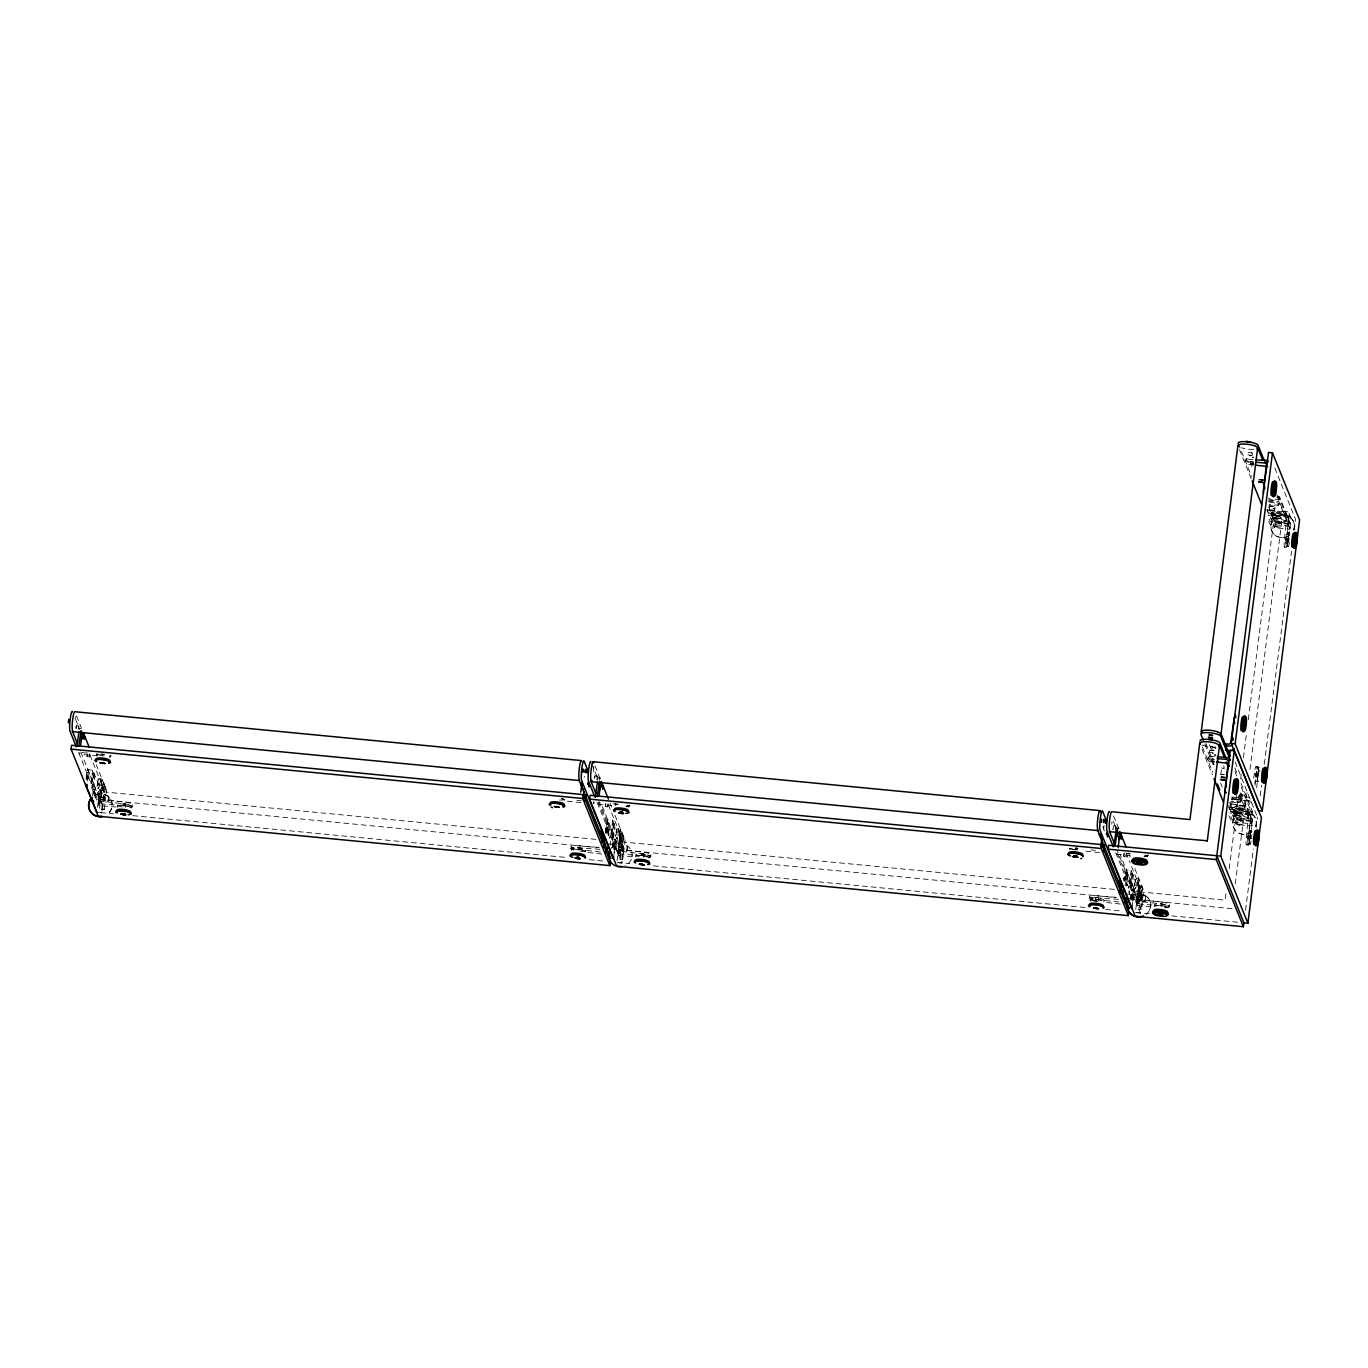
<?xml version="1.0" encoding="UTF-8"?>
<svg xmlns="http://www.w3.org/2000/svg" width="1368" height="1368" viewBox="0 0 1368 1368"><rect width="100%" height="100%" fill="white"/><g stroke="black" fill="none" stroke-linecap="round" stroke-linejoin="round"><path stroke-width="0.75" stroke-dasharray="5 3.75" d="M1241.46 796.193L1241.58 794.842A6.96 1.642 7.3 0 0 1240.246 793.885M1279.525 499.44L1279.644 498.089A6.96 1.642 7.3 0 0 1277.028 496.669M89.895 753.922C90.921 759.001 84.491 756.692 87.176 752.759M605.887 803.7C603.596 808.095 609.803 807.889 608.384 803.512M1258.56 774.955C1255.243 779.281 1252.849 769.996 1258.834 773.553M1129.438 894.073L1129.284 890.825L1128.651 892.535M1247.377 818.491L1247.411 818.081A6.96 1.642 7.3 0 0 1239.75 815.704A6.96 1.642 7.3 0 0 1233.697 816.799L1234.141 817.277A6.96 1.642 7.3 0 0 1241.357 819.193A6.96 1.642 7.3 0 0 1247.377 818.509L1247.496 817.602A6.96 1.642 7.3 0 0 1238.108 814.678A6.96 1.642 7.3 0 0 1236.398 817.312A6.96 1.642 7.3 0 0 1247.496 817.602M1285.441 521.738L1285.475 521.328A6.96 1.642 7.3 0 0 1277.797 518.951A6.96 1.642 7.3 0 0 1271.761 520.045L1272.206 520.524A6.96 1.642 7.3 0 0 1279.422 522.439A6.96 1.642 7.3 0 0 1285.441 521.755L1285.561 520.832A6.96 1.642 7.3 0 0 1276.173 517.925C1273.882 516.505 1270.291 518.164 1274.788 518.455C1280.824 517.651 1271.146 511.136 1272.274 517.668M78.677 752.639L101.66 809.428L104.105 790.106L89.843 754.811M1104.318 831.06L1102.984 826.46L1104.797 826.597M75.838 728.238C74.693 724.561 80.626 725.006 78.848 728.443M87.364 754.178L86.868 756.76M594.345 778.255C593.661 773.604 599.714 776.101 597.115 779.709M593.986 803.58L594.037 802.127M1123.504 880.599C1122.341 874.836 1128.07 879.624 1126.907 882.976A181.79 23.256 -84.5 0 1 1126.531 886.276M610.846 845.116L610.487 841.183M605.699 832.616L607.563 819.825L612.659 820.287L623.791 847.852L621.841 863.071L616.848 862.592L618.798 847.373L601.492 804.162M101.745 784.103L100.377 779.093L100.12 780.085A181.79 23.256 -84.5 0 0 98.154 794.244L97.692 797.681A3.317 3.198 -21.8 0 0 100.565 801.203L125.206 803.974A7.9 1.864 7.3 0 1 131.824 806.026A7.9 1.864 7.3 0 1 129.806 807.77M103.626 784.291L103.66 782.616M606.52 832.787L605.22 827.811L607.101 827.999L608.401 832.975A181.79 23.256 -84.5 0 1 607.837 837.917M622.132 834.292L622.149 832.633M594.858 778.221L594.909 775.724M593.438 803.614L593.746 801.836M1232.089 908.677L1140.348 899.939L1141.1 890.123L1129.216 860.694M1255.02 785.471L1256.269 774.716A7.9 1.009 -84.5 0 0 1256.269 766.713A7.9 1.009 -84.5 0 0 1254.712 770.851L1253.55 779.076M1256.628 787.797L1258.132 774.904A7.9 1.009 -84.5 0 0 1258.132 766.884A7.9 1.009 -84.5 0 0 1256.576 771.039L1254.849 783.385M102.805 754.11L104.242 754.743L102.395 754.127M100.018 798.878L99.813 804.008A3.317 3.198 -22.5 0 0 102.446 805.872L116.092 807.017M123.633 803.683C128.678 803.238 119.307 805.495 124.898 807.154M580.015 847.835L579.775 849.733L578.51 849.802L577.843 847.561L580.015 847.835L577.843 847.561M579.793 849.665L577.364 849.374L578.596 849.87M642.054 853.82C647.269 854.162 639.01 853.051 641.626 857.172M1075.556 849.853L1075.351 848.04M1075.162 849.562L1077.334 849.836L1077.334 848.16M1096.11 901.136C1093.032 895.117 1101.565 898.896 1096.349 897.562M1162.732 904.043C1159.277 907.942 1162.492 904.265 1161.432 906.095C1157.054 903.65 1165.878 903.957 1160.56 903.769M1162.492 905.941L1160.32 905.599M1209.722 752.639C1212.133 751.152 1215.81 754.264 1210.919 753.169C1205.618 750.143 1216.802 747.595 1213.758 753.152M1210.047 750.074L1214.083 750.587M1252.267 452.911C1253.43 459.665 1243.375 452.791 1250.027 452.209C1254.764 452.671 1249.548 454.244 1248.232 452.398M1251.942 455.476L1247.907 454.826M1268.803 510.161L1272.052 509.802L1276.258 511.393L1268.974 510.349L1269.504 506.177L1274.89 507.032L1269.282 506.331M618.114 852.127L618.524 848.878A181.79 23.256 -84.5 0 0 620.251 834.121L618.952 829.145M1136.62 902.145L1137.013 898.896A181.79 23.256 -84.5 0 0 1138.757 884.121L1137.15 879.915M86.099 779.281L87.586 769.671L92.682 770.133L103.831 797.698L101.865 812.917L96.871 812.438L98.838 797.219L87.689 769.654M96.564 755.033L96.752 753.511M102.566 754.213L102.361 755.803L104.156 755.786M101.489 802.298L102.685 804.042L127.002 805.991A7.9 1.864 7.3 0 0 132.44 804.675A7.9 1.864 7.3 0 0 125.428 802.144L100.787 799.374L99.59 797.63A181.79 23.256 -84.5 0 1 102.001 780.256L102.258 779.264M110.363 756.778L110.552 755.256M117.306 806.402L117.511 804.863M125.292 807.445L125.736 804.025M131.106 808.146L131.311 806.624M132.251 806.71L132.491 804.897M570.849 848.587L571.089 846.758M571.602 850.212L571.79 848.69M585.401 851.956L585.589 850.434M615.07 805.034L615.258 803.512A6.96 1.642 7.3 0 0 617.156 804.931M612.436 847.459L613.24 839.217L598.209 801.956M613.736 857.12L615.737 839.456M619.995 852.315L621.192 854.059L645.491 856.009A7.9 1.864 7.3 0 0 650.946 854.675A7.9 1.864 7.3 0 0 643.935 852.144L619.294 849.391L618.097 847.63A181.79 23.256 -84.5 0 1 620.491 830.273C617.84 823.057 611.787 839.251 620.285 834.292C625.963 833.779 620.491 842.534 622.85 834.531M628.87 806.795L629.058 805.273A6.96 1.642 7.3 0 1 625.467 806.248M635.812 856.402L636.017 854.88M643.798 857.445L644.242 854.025M649.612 858.146L649.817 856.625M650.758 856.727L650.98 854.897M1095.511 901.204A7.9 1.864 7.3 0 1 1089.355 898.708L1089.595 896.775M1090.108 900.212L1090.296 898.69M1098.521 897.853L1098.076 901.273L1095.99 900.862M1103.89 901.974L1104.096 900.452M1124.342 881.351L1126.069 869.843L1131.165 870.304L1142.297 897.853L1140.348 913.089L1135.355 912.61L1137.304 897.374L1126.172 869.809M1130.703 899.357L1131.746 889.217L1117.502 853.923M1132.225 907.138L1134.243 889.456L1119.999 854.162M1136.603 897.647L1137.8 899.392L1162.441 902.162A7.9 1.864 7.3 0 1 1169.452 904.693A7.9 1.864 7.3 0 1 1163.997 906.026L1139.681 904.06L1138.484 902.316A181.79 23.256 -84.5 0 0 1140.621 884.309L1140.655 882.634M1147.564 855.291L1147.359 856.813A6.96 1.642 7.3 0 0 1144.127 854.966M1154.524 904.881L1154.318 906.403A6.96 1.642 7.3 0 1 1161.398 905.65A6.96 1.642 7.3 0 1 1168.05 908.181L1168.306 906.659M1169.247 906.745L1169.486 904.915M1210.577 762.027C1207.841 762.335 1206.097 755.82 1209.192 756.179A181.79 43.006 7.3 0 1 1215.69 756.641M1253.738 464.966A181.79 43.006 7.3 0 1 1248.762 464.351C1246.009 464.658 1244.264 458.143 1247.36 458.502M1214.288 762.198C1210.526 762.455 1212.732 756.76 1215.759 759.001M1253.55 464.59C1249.634 465.958 1249.617 459.46 1253.413 461.204M1214.271 764.507L1213.348 763.96L1213.98 761.326M1251.771 466.574L1251.84 463.855L1253.379 463.581M1220.803 774.75L1221.675 767.893L1224.565 767.739M1230.601 807.77C1228.532 798.433 1242.931 807.103 1234.192 808.847C1227.455 808.471 1233.457 805.889 1236.245 808.437M1241.118 783.505L1252.643 812.011L1252.336 814.507L1234.911 813.293C1230.807 813.327 1234.381 807.821 1237.236 810.643C1238.023 819.312 1226.275 808.18 1229.353 804.709M1271.265 515.155C1269.949 508.776 1279.986 514.898 1273.796 515.941C1268.957 515.65 1273.403 513.821 1275.335 515.65M1233.731 816.371L1233.833 815.465M1237.476 810.916L1234.346 810.933L1234.534 810.061M1271.778 519.618L1271.898 518.711M1272.479 514.214L1271.641 512.846M1234.09 815.328C1232.859 808.898 1242.862 815.208 1236.569 816.132C1231.747 815.79 1236.381 814.011 1238.177 815.858M1239.818 795.218C1244.521 798.895 1233.628 800.16 1236.672 795.218M1274.395 510.863L1274.89 507.032M1225.967 893.749L1225.147 900.178L1141.083 891.953L1139.099 907.805C1137.407 910.216 1142.195 910.678 1141.596 908.044L1143.597 890.363L1134.089 866.799M1229.199 868.663L1235.697 817.979M1237.134 806.487L1238.502 795.902M1240.673 778.939L1241.221 774.698M1243.392 757.752L1246.385 734.445M1248.283 719.602L1273.83 520.387M1240.041 792.91L1241.477 793.56L1252.609 821.125L1251.994 825.998L1236.381 824.494L1237.014 819.62L1229.883 801.973M1277.336 495.986L1279.542 496.789L1290.674 524.354L1290.041 529.228L1274.446 527.723L1275.079 522.85L1268.735 507.169M1237.288 824.306C1250.831 823.365 1233.885 829.624 1237.749 820.646C1244.076 818.765 1243.939 823.946 1237.749 820.646M1246.983 792.756L1244.812 809.856L1239.237 809.069L1240.024 805.119L1245.222 805.855L1239.699 805.41M1275.472 526.646L1281.098 527.227L1275.609 526.834L1276.207 522.679L1281.56 523.585L1275.934 522.986M1230.909 802.058A6.96 1.642 7.3 0 0 1240.656 802.058L1240.879 800.725M1268.974 505.305A6.96 1.642 7.3 0 0 1278.721 505.288L1278.943 503.954A6.96 1.642 7.3 0 0 1268.153 501.423M1241.785 820.732L1241.888 819.825M1242.52 814.952L1242.64 814.028M1279.85 523.978L1279.952 523.072M1280.585 518.198L1280.705 517.275M1235.27 883.796L1243.58 818.987M1249.976 769.449L1281.782 521.499A4.019 0.958 7.3 0 0 1276.053 519.874A4.019 0.958 7.3 0 0 1275.574 521.464A4.019 0.958 7.3 0 0 1281.782 521.499M1248.163 812.353L1248.283 811.429M1286.228 515.582L1286.348 514.676M1228.96 815.79L1231.918 822.048L1251.156 823.639L1251.481 821.21L1239.613 791.798M1277.028 495.455L1289.255 526.099L1289.648 523.534L1278.584 496.088M1245.547 910.182L1253.396 848.912M1256.098 827.794L1257.448 817.226M1260.202 795.766L1261.57 785.232M1264.271 764.148L1291.58 551.184M1294.282 530.1L1295.633 519.566L1274.104 466.266M1135.149 894.262L1134.705 898.537L1136.825 904.026M1221.675 767.893L1224.394 768.919M76.283 728.699L76.403 725.724M89.433 753.956L89.365 757.017M605.426 803.734L605.306 806.71M584.136 777.4L584.478 776.443M606.776 828.94L607.033 827.948M1116.373 828.734L1118.528 827.914L1118.255 828.905M1125.265 878.957L1125.539 877.965M1138.997 880.274C1136.5 873.177 1130.242 889.234 1138.792 884.292C1144.469 883.899 1138.98 892.432 1141.357 884.532M608.008 803.546L607.871 807.017M1115.707 829.401C1118.032 824.682 1111.072 824.699 1112.851 829.504M1124.017 853.307C1121.692 858.027 1128.634 857.992 1126.873 853.204M79.43 728.375L81.328 728.409M78.694 729.366L78.831 725.895M1113.125 829.487L1113.398 825.742M1126.599 853.222L1126.377 857.035M1288.878 538.718L1288.759 540.77L1288.964 538.564L1285.527 538.24L1285.27 539.642L1288.759 540.77M598.141 777.742L597.867 778.717A181.79 23.256 -84.5 0 0 597.645 780.273M600.073 777.964L599.748 778.905A181.79 23.256 -84.5 0 0 599.526 780.461M1245.906 460.537L1247.137 460.315M1207.739 758.214L1208.953 757.992A181.79 43.006 7.3 0 1 1215.468 758.453M108.157 801.443C112.108 797.168 104.207 791.901 104.276 798.45C104.156 804.555 110.073 800.502 108.653 795.8M626.766 851.323C630.614 845.595 621.106 842.791 622.714 849.853C625.997 855.068 627.091 849.032 627.245 845.851M1239.237 809.069L1244.88 809.702M618.883 829.094L618.644 829.914A181.79 23.256 -84.5 0 0 616.643 844.244L616.199 847.698A3.317 3.198 -21.8 0 0 619.054 851.204L643.695 853.974A7.9 1.864 7.3 0 1 650.33 856.043A7.9 1.864 7.3 0 1 648.312 857.77M1115.843 825.913L1115.33 829.418M1123.949 856.71L1124.393 853.29M1134.824 884.497L1135.252 878.94M1285.373 540.394L1285.561 538.274M1255.225 775.382L1255.396 773.228M1247.36 835.916L1247.154 838.122L1247.394 835.951L1250.78 836.241L1250.574 838.447L1250.78 836.241M1289.648 523.534L1270.41 521.926L1267.452 515.685M1252.626 812.13L1233.218 810.403L1229.661 802.264M1251.446 821.279L1232.243 819.603L1229.285 813.361M600.073 802.606L599.304 801.887L622.662 859.685L625.091 840.362L614.796 814.832M595.935 839.371L104.122 791.935L103.13 796.638L103.284 799.904L599.338 847.75M102.788 786.788C104.344 803.546 107.508 774.921 102.48 790.841M105.353 787.028L104.909 791.097M621.294 836.806C622.85 853.564 626.014 824.938 620.986 840.841M612.659 820.287L610.709 835.54L621.841 863.071M1236.723 804.777L1231.08 804.11M101.779 784.274C103.164 800.998 106.704 772.458 101.403 788.344M104.344 784.514L103.9 788.584M622.406 838.584C617.806 841.73 622.115 818.201 619.995 834.942M1139.493 890.859C1140.604 887.986 1139.373 885.25 1139.322 890.072C1142.109 895.082 1144.691 884.48 1139.92 886.943M1142.365 887.045L1141.921 891.098M1140.895 888.584L1138.398 888.345L1138.86 884.292M1250.506 463.786L1253.584 463.752M1275.643 513.222L1272.565 513.274M102.326 779.315C93.229 774.904 99.163 791.644 102.053 782.564C102.839 776.203 100.462 782.376 101.506 784.924M97.761 784.565L98.222 778.939M616.25 834.583L616.712 828.94M1272.582 515.223L1276.669 515.736M80.78 751.904L104.156 809.668L106.618 790.465L96.29 764.832M104.413 801.084L104.909 795.441M622.919 851.101L623.398 845.441M1212.322 761.463L1213.912 761.189M1233.081 812.814L1237.151 813.344M1236.364 797.664L1240.434 798.194M1240.742 795.766L1239.647 796.039M1238.485 813.43L1234.415 812.883M1141.921 895.459C1140.433 898.673 1141.699 904.043 1142.092 897.442C1143.956 889.149 1150.043 905.24 1141.408 901.119M1145.666 895.818L1145.153 901.478M597.337 775.913L596.841 779.726M1140.348 899.939L1141.083 891.953M1247.154 838.122L1254.542 838.823M577.604 849.391L579.793 849.87M1077.437 848.434L1075.248 848.194M101.66 809.428L104.122 809.651M597.183 802.657L620.2 859.412L622.594 840.123L607.563 802.862M1289.255 526.099L1270.102 524.371L1267.144 518.13M103.284 799.904L104.122 791.935M1114.441 889.388L622.628 841.953L621.636 846.655L621.79 849.921L1115.724 897.562M621.79 849.921L622.628 841.953M1267.093 509.922L1268.119 509.854M623.859 837.028L623.415 841.098M92.682 770.133L90.75 785.386L101.865 812.917M1131.165 870.304L1129.25 885.643M1229.422 807.53L1229.952 807.53A181.79 43.006 7.3 0 1 1244.641 808.659L1248.18 808.984A3.317 3.198 -21.8 0 1 1251.053 812.506L1248.146 836.806A7.9 1.009 -84.5 0 0 1248.146 844.808A7.9 1.009 -84.5 0 0 1249.702 840.653L1252.934 817.175A3.317 3.198 -22.5 0 0 1251.652 814.251L1246.505 813.293A181.79 43.006 7.3 0 1 1231.576 811.566L1230.037 811.036L1228.738 807.787M1215.69 748.022L1215.913 748.553M1215.878 755.307L1214.151 754.845L1215.93 754.897M1229.524 809.36L1229.712 809.36A181.79 43.006 7.3 0 1 1247.701 810.779L1251.053 816.987L1247.838 840.482A7.9 1.009 -84.5 0 1 1246.265 844.637A7.9 1.009 -84.5 0 1 1246.265 836.617L1249.07 811.617M1253.293 457.066L1252.319 457.169L1253.515 457.63M104.122 754.486L99.847 754.161M618.353 804.179L611.923 803.666M97.47 755.837L81.687 754.503A3.317 3.198 -22.5 0 1 79.07 752.639M611.701 805.495L600.193 804.521A3.317 3.198 -22.5 0 1 597.559 802.657L597.337 801.853M1130.43 853.683L1126.138 853.324M1130.207 855.513L1118.699 854.521A3.317 3.198 -22.2 0 1 1116.51 853.375M632.443 856.864L620.952 855.889A3.317 3.198 -22.5 0 1 618.319 854.008L616.421 849.34M1150.95 906.881L1139.458 905.89A3.317 3.198 -22.2 0 1 1136.586 902.384M86.988 753.118L81.259 752.434M597.987 847.356L576.578 845.646A7.9 1.864 7.3 0 0 571.123 846.98A7.9 1.864 7.3 0 0 578.134 849.511L602.023 852.196M1116.476 897.357L1095.084 895.664A7.9 1.864 7.3 0 0 1089.629 896.998A7.9 1.864 7.3 0 0 1096.64 899.528L1120.512 902.213M1282.808 510.982L1287.938 511.889A3.317 3.198 -21.5 0 1 1289.22 514.83L1286.33 539.129A7.9 1.009 -84.5 0 0 1286.33 547.132A7.9 1.009 -84.5 0 0 1287.886 542.993L1291.118 519.498A3.317 3.198 -22.1 0 0 1288.246 515.992L1284.689 515.616A181.79 43.006 7.3 0 1 1269.743 513.889L1268.256 513.41L1266.905 510.11M599.902 849.374L576.338 847.476A7.9 1.864 7.3 0 0 572.046 849.75M1118.408 899.375L1094.845 897.494A7.9 1.864 7.3 0 0 1089.355 898.708M1253.362 462.145L1250.814 461.358M1268.102 499.987L1278.909 501.663L1290.041 529.228M1285.869 513.103L1289.237 519.31L1286.005 542.805A7.9 1.009 -84.5 0 1 1284.449 546.961A7.9 1.009 -84.5 0 1 1284.449 538.941L1287.254 513.941M1275.079 522.85L1290.674 524.354M1288.057 532.648A6.96 0.889 -84.5 0 1 1287.63 543.66A6.96 0.889 -84.5 0 1 1286.211 542.258A6.96 0.889 -84.5 0 1 1288.057 532.648L1289.614 532.802M1286.536 546.396L1288.109 546.55M1284.655 547.2L1286.536 547.388M1256.063 766.456L1257.927 766.644M1257.927 767.636A6.96 0.889 -84.5 0 1 1257.483 778.649A6.96 0.889 -84.5 0 1 1256.08 777.246A6.96 0.889 -84.5 0 1 1257.927 767.636L1259.483 767.773M1256.405 781.385L1257.961 781.538M1249.668 797.407L1246.128 797.099A181.79 43.006 7.3 0 0 1239.562 796.552M1231.987 796.928L1240.844 798.433L1251.994 825.998M1251.549 802.093L1247.992 801.716M1249.582 815.465L1250.968 816.286M1237.014 819.62L1252.609 821.125M1249.89 830.325A6.96 0.889 -84.5 0 1 1249.429 841.388A6.96 0.889 -84.5 0 1 1248.043 839.866A6.96 0.889 -84.5 0 1 1249.89 830.325L1251.446 830.479M598.158 777.725L600.039 777.913M1248.351 844.056L1249.925 844.21A6.96 0.889 -84.5 0 0 1251.771 834.617M1246.47 844.877L1248.351 845.065M87.364 772.595L88.287 772.681M93.332 773.159A6.96 0.889 -84.5 0 1 93.092 783.625A6.96 0.889 -84.5 0 1 91.553 783.454A6.96 0.889 -84.5 0 1 93.332 773.159L94.272 773.245M607.324 822.749L608.264 822.835M613.291 823.314A6.96 0.889 -84.5 0 1 613.052 833.779A6.96 0.889 -84.5 0 1 611.53 833.608A6.96 0.889 -84.5 0 1 613.291 823.314L614.232 823.399M1125.83 872.75L1126.77 872.852M1131.798 873.331A6.96 0.889 -84.5 0 1 1131.558 883.796A6.96 0.889 -84.5 0 1 1130.036 883.625A6.96 0.889 -84.5 0 1 1131.798 873.331L1132.738 873.417M91.981 787.01L92.921 787.096A6.96 0.889 -84.5 0 0 94.272 782.051A6.96 0.889 -84.5 0 0 94.614 774.22L94.477 773.519A6.96 0.889 -84.5 0 0 92.904 778.272A6.96 0.889 -84.5 0 0 92.716 786.822L92.921 787.079M611.958 837.165L612.898 837.25A6.96 0.889 -84.5 0 0 614.249 832.223A6.96 0.889 -84.5 0 0 614.591 824.374L614.437 823.673A6.96 0.889 -84.5 0 0 612.881 828.427A6.96 0.889 -84.5 0 0 612.693 836.977L612.898 837.233M1130.464 887.165L1131.404 887.251A6.96 0.889 -84.5 0 0 1132.738 882.223A6.96 0.889 -84.5 0 0 1133.08 874.391L1132.943 873.673A6.96 0.889 -84.5 0 0 1131.387 878.444A6.96 0.889 -84.5 0 0 1131.182 886.994L1131.387 887.251M94.067 789.097L95.008 789.199M99.967 789.678L100.907 789.764M614.044 839.251L614.967 839.354M619.943 839.832L620.867 839.918M1132.533 889.268L1133.474 889.354M1138.432 889.85L1139.373 889.935M607.819 843.936L611.564 844.295M1126.309 893.954L1130.053 894.313M98.838 797.219L103.831 797.698M618.798 847.373L623.791 847.852M1137.304 897.374L1142.297 897.853M101.591 800.092L100.651 800.006A181.79 23.94 -84.5 0 0 102.378 784.822M614.694 849.579L615.634 849.682M620.627 850.161L621.551 850.246M1133.2 899.597L1134.14 899.682M1139.116 900.178L1140.057 900.264M98.701 803.512L99.625 803.614A6.96 0.889 -84.5 0 0 100.975 798.313A6.96 0.889 -84.5 0 0 101.266 790.601L101.112 789.952A6.96 0.889 -84.5 0 0 99.556 795.064A6.96 0.889 -84.5 0 0 99.419 803.409L99.625 803.597M618.661 853.666L619.601 853.769A6.96 0.889 -84.5 0 0 620.952 848.468A6.96 0.889 -84.5 0 0 621.243 840.773L621.089 840.106A6.96 0.889 -84.5 0 0 619.516 845.219A6.96 0.889 -84.5 0 0 619.379 853.564L619.601 853.752M1137.167 903.684L1138.108 903.769A6.96 0.889 -84.5 0 0 1139.458 898.485A6.96 0.889 -84.5 0 0 1139.749 890.773L1139.595 890.123A6.96 0.889 -84.5 0 0 1138.022 895.219A6.96 0.889 -84.5 0 0 1137.885 903.581L1138.108 903.769M620.166 859.446L622.628 859.668M100.839 812.592L113.578 813.823M132.679 815.653L567.908 857.633M589.129 859.685L606.109 861.327M617.224 862.387L629.964 863.618M653.306 865.876L1086.397 907.651M1105.515 909.498L1122.495 911.139M1135.731 912.405L1150.573 913.841M1171.777 915.876L1237.544 922.22M1099.53 852.674L1084.345 851.016M581.263 800.827L576.92 800.383M581.024 802.657L565.839 800.998M1120.289 904.043L1102.916 902.128M601.783 854.025L586.598 852.367M1095.426 850.383L1091.083 849.921M561.735 798.673L563.907 798.929M1075.881 848.16L1078.052 848.416A6.96 1.642 7.3 0 0 1076.411 848.092M1212.544 746.808L1211.005 746.278M1210.817 760.198L1209.329 759.736L1207.978 756.436M1233.286 798.16L1231.799 797.698M1233.064 799.989L1231.559 799.51M1231.337 813.396L1229.815 812.866M1224.138 766.285L1223.18 766.063M1253.293 464.521L1251.84 463.855M1214.083 759.685L1212.646 759.018M1234.346 810.933L1233.389 810.386M1141.117 909.669L1116.989 849.973M1077.454 848.126L1075.419 848.177M1276.344 518.181L1276.105 517.891A6.96 1.642 7.3 0 0 1274.463 520.558A6.96 1.642 7.3 0 0 1285.561 520.832M1268.016 515.24L1269.521 515.719A181.79 43.006 7.3 0 0 1287.767 517.788L1289.135 518.609M1138.381 884.874L1138.997 879.299L1138.398 888.345M1116.681 827.743L1118.015 831.026M1123.709 877.794L1125.043 881.077M620.354 834.292L619.909 838.345M1288.981 513.188L1290.879 517.856M1267.076 509.46L1274.446 527.723M1246.162 458.759L1247.496 462.059L1249.001 462.521A181.79 43.006 7.3 0 0 1253.977 463.136M1238.211 443.317L1251.652 476.577M1239.494 449.679L1251.344 479.005M1235.133 761.959L1256.662 815.26M1234.825 767.927L1237.972 775.724M1234.945 771.415L1237.305 777.28M1241.255 787.062L1252.695 815.533M1239.63 795.082L1245.136 808.71M1247.017 813.344L1251.156 823.639M1209.466 744.859L1210.8 748.159L1212.304 748.621A181.79 43.006 7.3 0 0 1215.622 749.031M1205.96 743.594L1213.861 763.156M1204.849 744.072L1214.339 767.551M1220.649 783.197L1222.24 787.096M1229.251 806.846L1236.381 824.494M1202.404 746.86L1212.681 772.287M1202.096 749.305L1212.373 774.716M1113.552 815.961L1119.896 831.214M1128.566 853.119L1130.139 857.035M1113.415 821.587L1116.579 829.401M1126.069 852.88L1128.429 858.745M1115.672 852.657L1140.348 913.089M595.046 765.943L600.569 779.64M610.06 803.101L611.633 807.017M591.763 763.737L598.072 779.401M76.54 715.926L81.276 727.673M75.616 719.602L79.583 729.383M97.932 799.322L99.813 804.008M618.319 854.008L618.079 852.367M1070.186 849.802A6.96 1.642 7.3 0 1 1070.357 848.16M636 856.864A6.96 1.642 7.3 0 1 639.403 855.428A6.96 1.642 7.3 0 1 647.714 856.744L649.424 857.702A6.96 1.642 7.3 0 1 649.338 858.54M615.258 805.495A6.96 1.642 7.3 0 1 617.207 804.145M626.954 805.376A6.96 1.642 7.3 0 1 628.579 807.188M1090.946 901.153A6.96 1.642 7.3 0 1 1092.69 899.289A6.96 1.642 7.3 0 1 1101.565 900.4A6.96 1.642 7.3 0 1 1102.899 902.675M1258.475 781.008A6.96 0.889 -84.5 0 1 1257.637 777.4A6.96 0.889 -84.5 0 1 1258.97 768.303A6.96 0.889 -84.5 0 1 1259.808 771.911M1289.443 542.241A6.96 0.889 -84.5 0 1 1287.921 546.106A6.96 0.889 -84.5 0 1 1288.28 537.111A6.96 0.889 -84.5 0 1 1289.802 533.246M561.342 798.741A6.96 1.642 7.3 0 1 564.454 800.143M109.525 755.837A6.96 1.642 7.3 0 1 109.355 757.479M97.402 755.974A6.96 1.642 7.3 0 1 98.701 754.127M101.83 754.093A6.96 1.642 7.3 0 1 103.626 754.264M571.875 849.819A6.96 1.642 7.3 0 1 578.664 849.442A6.96 1.642 7.3 0 1 585.196 851.512M118.161 807.325A6.96 1.642 7.3 0 1 124.385 805.632A6.96 1.642 7.3 0 1 130.097 808.847M1250.078 844.21A6.96 0.889 -84.5 0 1 1250.027 835.232A6.96 0.889 -84.5 0 1 1251.754 831.778M1147.376 854.846A6.96 1.642 7.3 0 1 1143.905 856.265M1249.326 814.695A181.773 42.322 7.3 0 1 1231.405 812.643M1214.151 759.924A181.79 42.322 7.3 0 1 1210.868 759.531M1215.468 747.031A10.038 2.377 7.3 0 1 1201.566 744.808M1134.927 899.34A3.317 3.198 -21.5 0 0 1137.56 901.221L1162.201 903.991A7.9 1.864 7.3 0 1 1169.161 906.403A7.9 1.864 7.3 0 1 1164.595 907.873M1156.37 906.283A6.96 1.642 7.3 0 1 1157.157 903.94A6.96 1.642 7.3 0 1 1167.195 905.565A6.96 1.642 7.3 0 1 1164.647 907.617M1137.064 898.913A181.773 22.606 -84.4 0 1 1139.39 881.95M1213.912 761.685A181.773 42.322 7.3 0 1 1210.646 761.292M1112.03 821.638A10.038 1.282 -84.5 0 1 1111.739 824.22M1135.645 895.749A181.79 22.606 -84.4 0 1 1137.56 881.95M1148.316 854.932A7.9 1.864 7.3 0 1 1143.853 856.505M75.308 716.627A10.038 1.282 -84.5 0 1 75.223 719.021M101.711 755.734A6.96 1.642 7.3 0 1 96.957 753.956M111.27 755.752A7.9 1.864 7.3 0 1 109.679 756.316M573.705 850.092A6.96 1.642 7.3 0 1 574.868 847.715A6.96 1.642 7.3 0 1 585.008 849.665A6.96 1.642 7.3 0 1 580.323 851.375M564.556 799.459A6.96 1.642 7.3 0 1 559.563 800.006M122.47 807.103A6.96 1.642 7.3 0 1 117.99 804.367A6.96 1.642 7.3 0 1 127.48 804.623A6.96 1.642 7.3 0 1 130.302 807.325M605.87 830.29A181.79 23.906 -84.6 0 1 606.332 827.093M102.942 783.522A181.773 22.572 -84.4 0 1 100.89 800.964M1253.635 449.354A10.038 2.377 7.3 0 1 1241.528 447.815M1268.735 510.589A181.79 42.34 7.3 0 1 1283.201 511.7M1247.975 459.221A181.79 42.34 7.3 0 1 1254.388 459.682M1215.861 747.971A181.773 43.673 7.3 0 1 1212.475 747.544M1269.042 513.051A181.773 41.656 7.2 0 1 1286.518 514.471M1248.3 461.683A181.773 41.656 7.2 0 1 1254.61 462.162M1247.821 801.015A181.79 42.322 7.3 0 1 1233.115 799.305M1239.801 794.722A181.79 43.006 7.3 0 1 1248.009 795.406M1250.113 800.844A181.773 43.673 7.3 0 1 1233.235 798.912M1124.599 878.701A181.79 23.906 -84.6 0 1 1124.838 877.11M1103.617 828.923A181.79 23.906 -84.6 0 1 1104.096 825.742M593.815 766.627A10.038 1.282 -84.5 0 1 593.524 771.62M629.998 805.359A7.9 1.864 7.3 0 1 626.134 806.504M1097.033 901.204A6.96 1.642 7.3 0 1 1090.433 898.434A6.96 1.642 7.3 0 1 1099.718 898.331A6.96 1.642 7.3 0 1 1103.087 901.153M1076.274 849.853A6.96 1.642 7.3 0 1 1070.392 848.263M1074.769 849.853A7.9 1.864 7.3 0 1 1069.366 848.16M639.318 856.744A6.96 1.642 7.3 0 1 637.351 854.094A6.96 1.642 7.3 0 1 647.474 855.068A6.96 1.642 7.3 0 1 647.68 857.531M621.448 833.522A181.773 22.572 -84.4 0 1 619.379 850.981M1251.942 831.829A11.85 11.423 -22 0 1 1233.406 826.973A11.85 11.423 -22 0 1 1244.897 811.566A11.85 11.423 -22 0 1 1255.567 826.956M1251.84 831.59A11.85 11.423 -22 0 1 1233.32 826.734A11.85 11.423 -22 0 1 1244.812 811.327A11.85 11.423 -22 0 1 1255.482 826.734M1241.58 795.287A6.96 1.642 7.3 0 1 1240.195 795.902M1240.126 794.808A6.96 1.642 7.3 0 1 1235.492 796.894M1231.696 798.177A6.96 1.642 7.3 0 1 1240.879 800.93A6.96 1.642 7.3 0 1 1231.029 801.152M1231.576 799.083A6.96 1.642 7.3 0 1 1240.759 801.631M1131.712 899.699A6.96 0.889 -84.5 0 1 1133.029 889.987A6.96 0.889 -84.5 0 1 1133.867 893.954A6.96 0.889 -84.5 0 1 1132.396 902.983M1125.231 879.983A6.96 0.889 -84.5 0 1 1127.146 873.656A6.96 0.889 -84.5 0 1 1126.052 885.643M1125.112 885.558A6.96 0.889 -84.5 0 0 1126.206 873.571L1126.052 872.938A6.96 0.889 -84.5 0 0 1124.291 879.898M1130.772 899.614A6.96 0.889 -84.5 0 1 1131.9 890.5A6.96 0.889 -84.5 0 1 1132.978 891.782A6.96 0.889 -84.5 0 1 1132.037 901.119M1129.438 898.879A11.85 11.423 -22 0 1 1147.119 896.998A11.85 11.423 -22 0 1 1146.264 914.269M1131.49 896.433A11.85 11.423 -22 0 1 1148.06 897.853A11.85 11.423 -22 0 1 1146.179 914.029M613.274 848.006A6.96 0.889 -84.5 0 1 614.728 839.576A6.96 0.889 -84.5 0 1 615.344 844.518A6.96 0.889 -84.5 0 1 613.907 852.965M606.537 833.403A6.96 0.889 -84.5 0 1 607.905 823.331A6.96 0.889 -84.5 0 1 608.64 828.341A6.96 0.889 -84.5 0 1 607.016 836.669M607.17 832.924A6.96 0.889 -84.5 0 0 607.7 823.553L607.546 822.92A6.96 0.889 -84.5 0 0 606.349 825.639A6.96 0.889 -84.5 0 0 605.596 833.317M610.846 848.639A11.85 11.423 -22 0 1 632.05 856.214M631.298 859.138A11.85 11.423 -22 0 1 625.022 865.619M612.351 847.921A6.96 0.889 -84.5 0 1 614.146 839.319A6.96 0.889 -84.5 0 1 613.804 849.682M86.748 779.828A6.96 0.889 -84.5 0 1 88.407 772.715A6.96 0.889 -84.5 0 1 88.39 781.179M87.449 781.077A6.96 0.889 -84.5 0 0 87.723 773.399L87.569 772.766A6.96 0.889 -84.5 0 0 85.808 779.726M95.743 794.894A11.85 11.423 -22 0 1 107.798 814.097M95.64 794.671A11.85 11.423 -22 0 1 107.696 813.857M93.657 794.278A6.96 0.889 -84.5 0 1 95.213 789.439A6.96 0.889 -84.5 0 1 95.025 797.954M92.511 795.971A6.96 0.889 -84.5 0 1 94.17 789.165A6.96 0.889 -84.5 0 1 94.084 797.869M1287.356 536.683A11.85 11.423 -22 0 1 1270.992 528.27A11.85 11.423 -22 0 1 1283.988 514.847A11.85 11.423 -22 0 1 1293.632 530.203M1289.904 534.837A11.85 11.423 -22 0 1 1271.385 529.98A11.85 11.423 -22 0 1 1282.859 514.573A11.85 11.423 -22 0 1 1293.53 529.963M1279.644 498.516A6.96 1.642 7.3 0 1 1275.404 499.32M1270.12 498.67A6.96 1.642 7.3 0 1 1268.563 498.26M1276.908 497.593A6.96 1.642 7.3 0 1 1278.139 500.055A6.96 1.642 7.3 0 1 1268.461 499.183M1278.943 503.954A6.96 1.642 7.3 0 1 1269.076 504.399M1269.641 502.33A6.96 1.642 7.3 0 1 1278.823 504.86M1248.916 837.763L1249.258 835.865L1248.95 837.746M1256.953 774.972C1257.329 777.571 1257.483 770.218 1256.953 774.972M1287.1 539.984C1287.459 542.532 1287.647 535.316 1287.1 539.984M97.094 786.173L97.367 784.787L97.094 786.173M98.103 788.686L98.376 787.284L98.103 788.686M101.01 796.039C101.283 799.015 101.608 791.354 101.01 796.039M608.726 835.523L608.999 834.138L608.726 835.523M609.752 838.037L610.008 836.635L609.752 838.037M612.659 845.39C612.932 848.365 613.257 840.704 612.659 845.39M615.6 836.19L615.856 834.788L615.6 836.19M616.609 838.704L616.882 837.301L616.609 838.704M619.516 846.04C619.789 849.032 620.114 841.371 619.516 846.04M1127.232 885.541L1127.506 884.138L1127.232 885.541M1128.241 888.054L1128.549 886.686L1128.241 888.054M1131.165 895.407C1131.421 898.4 1131.746 890.722 1131.165 895.407M1134.089 886.207L1134.363 884.805L1134.089 886.207M1135.115 888.704L1135.372 887.319L1135.115 888.704M1138.022 896.057C1138.296 899.033 1138.603 891.509 1138.022 896.057M1257.004 774.801L1257.26 773.399L1257.004 774.801M1287.134 539.813L1287.408 538.428L1287.134 539.813M123.325 805.564L125.736 805.923L123.325 805.564M641.831 855.581L644.242 855.941L641.831 855.581M1096.11 899.392L1098.521 899.751L1096.11 899.392M1234.894 806.214L1237.065 806.556L1234.894 806.214M1235.749 799.51L1237.92 799.852L1235.749 799.51M1235.902 808.71L1238.074 809.069L1235.988 808.659M1236.775 802.024L1238.929 802.366L1236.843 801.956M1273.078 508.537L1275.25 508.879L1273.163 508.486M1238.621 815.961L1241.255 816.388L1238.724 815.892M1239.476 809.275L1242.11 809.685L1239.579 809.206M1276.806 518.301L1279.439 518.711L1276.806 518.301M1220.82 774.596L1224.326 774.562L1220.82 774.63M1237.117 819.056A4.019 0.958 7.3 0 0 1243.563 819.244A4.019 0.958 7.3 0 0 1238.211 817.551A4.019 0.958 7.3 0 0 1237.117 819.056M1238.878 807.565A4.019 0.958 7.3 0 0 1245.085 807.582A4.019 0.958 7.3 0 0 1239.374 805.974A4.019 0.958 7.3 0 0 1238.878 807.565M1236.86 812.387A6.96 1.642 7.3 0 0 1248.095 812.763A6.96 1.642 7.3 0 0 1238.946 809.822A6.96 1.642 7.3 0 0 1236.86 812.387M1236.963 811.481A6.96 1.642 7.3 0 0 1248.197 811.857A6.96 1.642 7.3 0 0 1239.066 808.898A6.96 1.642 7.3 0 0 1236.963 811.481M1138.005 901.529A6.96 0.889 -84.5 0 0 1138.655 890.038A6.96 0.889 -84.5 0 0 1136.757 898.725A6.96 0.889 -84.5 0 0 1138.005 901.529M619.499 851.529A6.96 0.889 -84.5 0 0 620.149 840.02A6.96 0.889 -84.5 0 0 618.268 848.707A6.96 0.889 -84.5 0 0 619.499 851.529M99.522 801.374A6.96 0.889 -84.5 0 0 100.172 789.866A6.96 0.889 -84.5 0 0 98.291 798.553A6.96 0.889 -84.5 0 0 99.522 801.374M1274.908 515.633A6.96 1.642 7.3 0 0 1286.142 516.01A6.96 1.642 7.3 0 0 1277.011 513.051A6.96 1.642 7.3 0 0 1274.908 515.633M1275.027 514.71A6.96 1.642 7.3 0 0 1286.262 515.103A6.96 1.642 7.3 0 0 1277.113 512.145A6.96 1.642 7.3 0 0 1275.027 514.71"/><path stroke-width="1.5" d="M81.191 734.12L81.088 732.906L80.883 736.548M601.441 781.846L601.373 782.941M602.724 837.866L602.809 839.097L603.22 837.866M1099.462 833.984L1099.547 835.232L1099.94 834.018M607.135 847.613L607.306 849.596L607.854 847.408M600.466 831.009L600.62 833.095L601.168 830.957M82.2 736.617L81.738 739.472L81.704 736.719M1236.091 787.66L1236.415 785.164L1237.407 785.249L1237.236 788.139L1236.091 787.66L1237.236 788.139M1236.245 788.036L1236.415 785.164M1237.082 787.763L1237.407 785.249M1244.47 722.458L1245.513 724.373L1245.444 722.561L1244.23 723.535L1245.444 722.561M1245.513 724.373L1245.273 725.45L1245.222 723.638M1275.421 490.462L1275.745 487.949L1275.421 490.462L1274.429 490.377L1274.6 487.487M1274.429 490.377L1274.754 487.863L1275.745 487.949M1257.175 836.515L1256.85 839.029C1259.518 840.568 1257.705 833.693 1257.842 839.131M1264.887 776.34L1265.212 773.826L1266.204 773.929L1266.033 776.819L1264.887 776.34L1266.033 776.819M1265.041 776.716L1265.212 773.826M1265.879 776.443L1266.204 773.929M1295.034 541.352L1295.359 538.838L1296.334 538.941L1296.163 541.831L1295.034 541.352L1296.163 541.831M1295.188 541.728L1295.359 538.838M1296.026 541.454L1296.334 538.941M1119.212 836.686L1118.733 839.49L1118.716 836.686M1121.264 887.353L1121.315 889.115L1121.777 887.353M602.347 833.796L601.8 836.6L601.869 833.762M1119.93 832.377L1119.879 832.941A181.79 23.256 -84.5 0 1 1119.691 834.6M1119.024 880.291L1119.127 883.095L1119.674 880.975M1254.473 838.02L1254.747 836.635L1254.764 838.003M582.05 785.454L582.289 787.335M1100.556 835.455L1100.573 837.746L1100.966 836.498M581.041 782.923L581.041 785.232L581.554 782.958M1120.289 884.292L1120.306 886.601L1120.82 884.326M1106.011 821.022L1105.566 823.262L1106.062 820.03M1106.507 833.899C1107.174 830.581 1106.131 837.182 1106.797 833.864M1109.79 831.71L1207.294 840.824M1217.092 758.59A181.79 43.006 7.3 0 1 1226.942 759.428L1228.43 760.95L1225.523 785.249A7.9 1.009 -84.5 0 0 1225.369 792.619M606.657 847.732L606.229 851.221A3.317 3.198 -21.5 0 1 605.579 852.777M1125.163 897.75L1124.735 901.238A3.317 3.198 -21.5 0 1 1124.086 902.795M1208.354 739.455L1212.287 739.712L1211.449 740.054M1259.244 479.689L1263.194 479.946L1261.877 480.288M1224.394 757.342L1219.538 745.338L1215.93 743.286A10.038 2.377 7.3 0 0 1201.925 741.935L1199.719 743.423A10.038 2.377 7.3 0 0 1200.317 744.106M1201.805 732.53A10.038 2.377 7.3 0 1 1201.207 731.863L1203.395 730.358A10.038 2.377 7.3 0 1 1217.417 731.726M1255.892 446.293L1254.097 445.626A10.038 2.377 7.3 0 0 1240.109 444.275L1237.903 445.763A10.038 2.377 7.3 0 0 1238.502 446.447M71.102 749.134L71.598 745.252L583.247 794.62L610.367 861.737L609.871 865.602L98.222 816.251L71.102 749.134L582.751 798.484L609.871 865.602M76.933 746.312L77.395 742.875A181.79 23.256 -84.5 0 1 78.916 731.829M123.137 814.114L124.625 813.464L124.642 814.798L121.923 814.182L124.642 814.798M123.445 814.866L124.779 813.84M124.505 814.422L124.625 813.464M582.751 798.484L583.247 794.62M576.356 858.369C574.697 855.958 581.691 858.676 577.535 856.966L576.356 858.369L578.938 858.608L578.903 857.274M577.724 858.676L577.843 857.719M589.608 799.134L590.104 795.27L1101.736 844.62L1128.856 911.755L1128.361 915.62L616.729 866.269L589.608 799.134L1101.24 848.485L1128.361 915.62M619.824 813.191L619.789 811.857L622.525 812.472L622.406 813.447L619.824 813.191L622.406 813.447M620.884 812.763L621.004 811.788L622.525 812.472M621.192 813.515L621.311 812.541M622.252 813.071L622.372 812.096M1073.965 856.642L1074.085 855.667L1074.102 857.018L1076.684 857.257L1076.804 856.3L1075.299 855.616L1074.102 857.018M1075.47 857.326L1076.804 856.3M1076.684 857.257L1076.65 855.923M1101.24 848.485L1101.736 844.62M1243.905 922.836L1243.409 926.717L1135.235 916.269L1108.114 849.152L1108.61 845.287L1220.752 856.111L1247.872 923.229L1243.905 922.853L1216.802 855.718M1159.072 914.576L1159.055 913.225L1160.269 913.174L1161.654 914.816L1159.072 914.576L1161.654 914.816M1160.132 914.132L1160.269 913.174M1160.44 914.884L1161.774 913.858M1161.5 914.44L1161.62 913.482M1199.804 742.807L1189.955 819.569L1111.654 811.72L1110.884 813.105A10.038 1.282 -84.5 0 0 1109.14 826.785L1109.482 831.385L1114.339 843.389M1201.207 731.863L1237.989 445.147M1207.26 841.115L1219.538 745.338A10.038 2.377 7.3 0 1 1218.717 746.466M1243.409 926.717L1216.289 859.583L1230.345 750.109L1234.295 750.485L1261.416 817.619L1247.872 923.229M1231.2 743.405L1268.512 452.432L1272.479 452.825L1299.6 519.943L1262.288 810.916L1258.321 810.54L1231.2 743.405L1235.167 743.799L1262.288 810.916M1220.752 856.111L1234.295 750.485M1235.167 743.799L1272.479 452.825M1113.98 846.091L1114.39 842.893A181.79 23.256 -84.5 0 1 1116.151 830.29M584.033 791.747L583.366 796.005M604.793 843.098L604.126 847.356M1102.54 841.747L1101.873 846.005M1123.299 893.116L1122.615 897.374M1232.978 740.344L1233.252 738.258M613.736 857.12L613.291 858.779L581.622 780.478A10.038 1.282 -84.5 0 1 581.845 768.303A10.038 1.282 -84.5 0 1 584.102 761.121L587.265 768.953M1226.429 785.112L1226.395 786.754M599.543 785.711L599.218 786.976L599.594 782.923M1132.157 907.668L1131.798 908.797L1100.129 830.479A10.038 1.282 -84.5 0 1 1100.351 818.303A10.038 1.282 -84.5 0 1 1102.608 811.139L1106.558 820.92M1126.257 898.109L1125.813 899.614L1125.608 898.297M1234.603 723.501L1234.603 721.894M1129.609 907.668L1129.301 908.54L1097.632 830.239L1097.273 825.639A10.038 1.282 -84.5 0 1 1099.034 811.976L1100.111 810.899A10.038 1.282 -84.5 0 1 1100.334 811.874M600.381 785.882L600.176 789.49L600.706 785.813M1264.733 486.923L1264.699 488.752M1117.964 833.061L1117.878 836.6M610.846 858.523L579.126 780.239L578.784 775.639A10.038 1.282 -84.5 0 1 580.528 761.959L581.605 760.882M581.297 760.574L74.659 711.702L73.889 713.087A10.038 1.282 -84.5 0 0 72.128 726.767L72.47 731.367L77.326 743.371M1099.804 810.591L593.165 761.719L592.378 763.087A10.038 1.282 -84.5 0 0 590.634 776.785L590.976 781.367L595.832 793.372M1231.662 750.69L1232.5 750.451A3.317 3.198 -23.6 0 0 1234.261 748.655M1080.669 858.642L1081.609 858.386M1216.631 762.335L1217.725 762.061L1216.802 761.514M1211.535 735.796C1215.93 735.214 1205.858 733.932 1209.979 735.591M1223.71 777.964C1228.071 777.417 1218.119 776.049 1222.137 777.759M1262.065 459.631L1267.178 460.537A3.317 3.198 -21.5 0 1 1268.239 461.82M1225.369 745.731L1228.909 746.039A3.317 3.198 -21.5 0 0 1231.952 744.722M1265.126 461.751L1266.597 463.29L1263.69 487.589A7.9 1.009 -84.5 0 0 1263.416 493.335M1274.36 488.547L1275.352 488.65M1274.668 489.299L1275.66 489.402M1274.275 490L1275.267 490.086M1295.496 539.214L1296.488 539.317M1295.12 539.915L1296.112 540.018M1295.41 540.668L1296.402 540.753M1244.606 722.834L1245.598 722.937M1244.145 724.972L1245.136 725.074M1265.366 774.202L1266.358 774.305M1264.973 774.904L1265.964 774.989M1265.28 775.656L1266.272 775.741M1236.569 785.523L1237.561 785.625M1236.176 786.224L1237.168 786.326M1236.484 786.976L1237.476 787.079M1256.935 837.592L1257.927 837.678M72.778 731.675L579.433 780.547A10.038 1.282 -84.5 0 1 579.126 780.239M591.284 781.692L1097.94 830.564M1108.114 849.152L1216.289 859.583M1230.55 750.707L1227.25 750.365A181.79 43.006 7.3 0 1 1225.591 750.177M1160.697 913.961C1150.505 914.098 1170.974 917.039 1159.055 913.225M1267.623 466.539L1267.007 466.42A181.79 43.006 7.3 0 1 1255.396 465.154M1074.239 856.043L1075.59 856.351M1075.162 856.573L1076.53 856.881M577.416 857.924L578.938 858.608M122.197 813.584L123.565 813.892M1217.417 731.709L1221.025 733.761L1230.106 756.247M551.219 807.24L552.467 807.701M1255.892 446.293L1257.722 447.661L1262.561 459.665M593.165 761.719L593.456 762.027A10.038 1.282 -84.5 0 1 593.678 763.002M1264.357 460.879L1258.03 445.233A10.038 2.377 7.3 0 0 1247.12 441.779A10.038 2.377 7.3 0 0 1238.211 443.317M1252.13 480.972L1261.604 504.433M1229.405 757.718L1220.718 736.206A10.038 2.377 7.3 0 0 1209.791 732.752A10.038 2.377 7.3 0 0 1200.899 734.291L1203.276 740.156M1226.173 758.556L1219.863 742.909A10.038 2.377 7.3 0 0 1208.936 739.438A10.038 2.377 7.3 0 0 1200.044 740.994M1227.763 762.455L1229.336 766.371M1226.258 761.976L1227.831 765.875M1217.417 784.018L1219.794 789.883M1213.946 778.631L1223.437 802.11M1119.862 831.607L1126.189 847.254M1113.313 846.792L1106.986 831.145A10.038 1.282 -84.5 0 1 1107.225 818.97A10.038 1.282 -84.5 0 1 1109.465 811.805M601.373 781.59L608.469 799.186M594.806 796.774L588.479 781.128A10.038 1.282 -84.5 0 1 588.719 768.953A10.038 1.282 -84.5 0 1 590.959 761.788M83.687 733.539L83.089 737.078L83.516 733.163L89.176 747.219M76.3 746.774L69.99 731.128A10.038 1.282 -84.5 0 1 70.213 718.952A10.038 1.282 -84.5 0 1 72.47 711.77M96.871 812.438L85.705 784.514A6.96 0.889 -84.5 0 0 85.876 786.241L86.099 786.412A6.96 0.889 -84.5 0 0 86.936 784.24M597.32 796.877L597.354 796.261A181.79 23.256 -84.5 0 1 599.304 782.017M648.193 862.695A6.96 1.642 7.3 0 0 648.193 861.053L645.679 860.13A6.96 1.642 7.3 0 0 637.351 859.378A6.96 1.642 7.3 0 0 636.24 861.259M614.796 809.411A6.96 1.642 7.3 0 1 622.372 808.249A6.96 1.642 7.3 0 1 627.433 811.344M1069.092 853.222A6.96 1.642 7.3 0 1 1076.667 852.076A6.96 1.642 7.3 0 1 1081.729 855.154M1090.518 905.069A6.96 1.642 7.3 0 1 1095.614 903.222A6.96 1.642 7.3 0 1 1103.172 906.197M1262.185 781.863A6.96 0.889 -84.5 0 1 1261.963 773.484A6.96 0.889 -84.5 0 1 1263.741 769.397M1241.716 729.965A6.96 0.889 -84.5 0 1 1241.015 723.928A6.96 0.889 -84.5 0 1 1242.862 717.191M1271.847 494.994A6.96 0.889 -84.5 0 1 1271.163 488.94A6.96 0.889 -84.5 0 1 1272.992 482.203M1292.606 546.362A6.96 0.889 -84.5 0 1 1291.99 539.402A6.96 0.889 -84.5 0 1 1293.871 534.426M96.29 759.394A6.96 1.642 7.3 0 1 103.882 758.248A6.96 1.642 7.3 0 1 108.927 761.326M117.05 810.762A6.96 1.642 7.3 0 1 124.625 809.599A6.96 1.642 7.3 0 1 129.686 812.695M551.27 803.7A6.96 1.642 7.3 0 1 557.255 801.939A6.96 1.642 7.3 0 1 563.223 805.154M572.85 857.343A7.9 1.864 7.3 0 1 571.311 854.641A6.96 1.642 7.3 0 1 578.014 853.307A6.96 1.642 7.3 0 1 584.666 856.197M1133.747 859.788A6.96 1.642 7.3 0 1 1140.296 858.181A6.96 1.642 7.3 0 1 1145.683 861.395M1254.712 843.013A6.96 0.889 -84.5 0 1 1253.669 838.823A6.96 0.889 -84.5 0 1 1255.585 831.18M1233.679 792.619A6.96 0.889 -84.5 0 1 1233.081 785.659A6.96 0.889 -84.5 0 1 1234.962 780.666M1153.908 910.678A6.96 1.642 7.3 0 1 1161.945 909.686A6.96 1.642 7.3 0 1 1166.442 912.764M1141.938 860.01A6.96 1.642 7.3 0 1 1145.546 862.917M1133.61 861.31A6.96 1.642 7.3 0 1 1133.217 860.01M1134.004 859.702A6.96 1.642 7.3 0 1 1140.16 859.702M1226.378 792.38A7.9 1.009 -84.5 0 1 1226.241 792.807M1230.294 760.3A3.317 3.198 -21.8 0 0 1227.421 757.615L1223.881 757.308A181.79 43.006 7.3 0 0 1217.332 756.76M1236.586 792.123A7.9 1.009 -84.5 0 1 1235.133 790.601A7.9 1.009 -84.5 0 1 1236.843 779.025A7.9 1.009 -84.5 0 1 1237.407 786.532M1235.013 794.09A7.9 1.009 -84.5 0 1 1234.432 786.583A7.9 1.009 -84.5 0 1 1236.433 778.905M1255.653 844.757A6.96 0.889 -84.5 0 1 1255.431 844.723M1255.243 844.227A6.96 0.889 -84.5 0 1 1255.14 840.414M1255.243 838.652A6.96 0.889 -84.5 0 1 1256.491 831.436M1256.764 830.992A6.96 0.889 -84.5 0 1 1256.987 831.026M1234.671 793.354A6.96 0.889 -84.5 0 1 1234.569 786.378A6.96 0.889 -84.5 0 1 1236.005 779.64M1228.584 763.327A181.773 42.322 7.3 0 1 1217.178 762.079M1110.149 831.351A10.038 1.282 -84.5 0 1 1109.482 831.385M1119.503 836.241A181.79 23.256 -84.5 0 1 1118.135 847.698M1115.279 844.723A181.773 23.923 -84.6 0 1 1117.536 828.478M1133.422 861.652A7.9 1.864 7.3 0 1 1134.653 859.275A7.9 1.864 7.3 0 1 1145.238 860.626A7.9 1.864 7.3 0 1 1145.854 863.242M1136.449 863.567A7.9 1.864 7.3 0 1 1134.534 860.181A7.9 1.864 7.3 0 1 1147.205 862.627A7.9 1.864 7.3 0 1 1138.398 863.943M1153.771 912.2A6.96 1.642 7.3 0 1 1159.123 910.883A6.96 1.642 7.3 0 1 1167.28 913.157M1257.346 843.475A7.9 1.009 -84.5 0 1 1255.909 841.354A7.9 1.009 -84.5 0 1 1257.79 830.137A7.9 1.009 -84.5 0 1 1257.944 839.935M1256.08 844.654A7.9 1.009 -84.5 0 1 1255.191 837.951A7.9 1.009 -84.5 0 1 1257.363 831.026M1155.567 913.55A7.9 1.864 7.3 0 1 1154.045 910.831A7.9 1.864 7.3 0 1 1164.356 911.498A7.9 1.864 7.3 0 1 1167.674 914.32M1159.158 915.312A7.9 1.864 7.3 0 1 1153.002 912.08A7.9 1.864 7.3 0 1 1164.236 912.405A7.9 1.864 7.3 0 1 1166.494 915.517M73.154 731.316A10.038 1.282 -84.5 0 1 72.487 731.367M96.786 761.395A6.96 1.642 7.3 0 1 102.788 759.633A6.96 1.642 7.3 0 1 108.739 762.848M78.848 746.261A181.79 23.256 -84.5 0 1 81.02 730.444M82.2 732.154A181.773 22.572 -84.4 0 1 82.012 733.744M81.823 735.351A181.773 22.572 -84.4 0 1 80.712 744.876M96.41 761.634A7.9 1.864 7.3 0 1 97.641 759.257A7.9 1.864 7.3 0 1 108.226 760.608A7.9 1.864 7.3 0 1 108.841 763.224M571.14 856.094A6.96 1.642 7.3 0 1 576.031 854.658A6.96 1.642 7.3 0 1 584.478 856.864M571.311 854.641A7.9 1.864 7.3 0 1 581.622 855.291A7.9 1.864 7.3 0 1 584.957 858.112M601.749 841.782A181.773 24.59 -84.6 0 1 602.655 835.113M551.082 803.563A6.96 1.642 7.3 0 1 560.521 804.093A6.96 1.642 7.3 0 1 563.018 806.658M550.381 804.726A6.96 1.642 7.3 0 1 550.398 803.871M584.837 801.426A3.317 3.198 -21.5 0 0 585.47 799.87L585.914 796.364A181.79 23.256 -84.5 0 0 586.102 794.74M550.688 805.444A7.9 1.864 7.3 0 1 551.92 803.067A7.9 1.864 7.3 0 1 562.522 804.418A7.9 1.864 7.3 0 1 563.137 807.034M580.767 792.106A181.773 24.59 -84.6 0 1 581.913 783.744M116.844 812.284A6.96 1.642 7.3 0 1 122.624 810.916A6.96 1.642 7.3 0 1 130.422 813.498M604.297 841.611A181.79 23.906 -84.6 0 1 604.741 838.345M583.538 790.259A181.79 23.906 -84.6 0 1 583.76 788.618M117.169 813.002A7.9 1.864 7.3 0 1 122.727 810.694A7.9 1.864 7.3 0 1 130.678 814.302M129.601 814.593A7.9 1.864 7.3 0 1 128.113 814.747M1256.901 448.789A10.038 2.377 7.3 0 0 1257.722 447.678L1220.957 734.377A10.038 2.377 7.3 0 0 1221.025 733.761M1255.995 459.802A181.79 42.34 7.3 0 1 1262.459 460.332M1242.76 730.717A6.96 0.889 -84.5 0 1 1242.777 722.27A6.96 0.889 -84.5 0 1 1244.418 717.345M1223.967 743.764A181.79 43.006 7.3 0 1 1228.891 744.192L1230.721 742.978L1233.953 719.5A7.9 1.009 -84.5 0 1 1235.783 717.619M1243.991 731.487A7.9 1.009 -84.5 0 1 1243.255 726.015A7.9 1.009 -84.5 0 1 1244.88 716.336A7.9 1.009 -84.5 0 1 1245.615 721.808M1244.948 727.793A7.9 1.009 -84.5 0 1 1244.299 730.7M1243.05 731.401A7.9 1.009 -84.5 0 1 1242.572 722.868A7.9 1.009 -84.5 0 1 1244.641 716.986M1294.162 546.499A6.96 0.889 -84.5 0 1 1293.393 541.352M1293.564 539.556A6.96 0.889 -84.5 0 1 1294.88 533.383M1294.248 546.978A7.9 1.009 -84.5 0 1 1293.273 541.301A7.9 1.009 -84.5 0 1 1295.359 532.597M1295.513 545.815A7.9 1.009 -84.5 0 1 1294.077 543.677A7.9 1.009 -84.5 0 1 1295.958 532.46A7.9 1.009 -84.5 0 1 1296.112 542.258M1272.89 495.729A6.96 0.889 -84.5 0 1 1272.907 487.299A6.96 0.889 -84.5 0 1 1274.566 482.357M1273.505 495.626A7.9 1.009 -84.5 0 1 1272.616 488.906A7.9 1.009 -84.5 0 1 1274.788 481.998M1275.079 492.805A7.9 1.009 -84.5 0 1 1273.317 494.036A7.9 1.009 -84.5 0 1 1274.908 481.57A7.9 1.009 -84.5 0 1 1275.592 488.872M1256.2 462.281A181.773 41.656 7.2 0 1 1265.776 463.102M1263.741 782.017A6.96 0.889 -84.5 0 1 1263.263 776.34A6.96 0.889 -84.5 0 1 1264.75 768.354M1265.383 780.786A7.9 1.009 -84.5 0 1 1263.947 778.666A7.9 1.009 -84.5 0 1 1265.827 767.448A7.9 1.009 -84.5 0 1 1265.981 777.246M1264.118 781.966A7.9 1.009 -84.5 0 1 1263.228 775.263A7.9 1.009 -84.5 0 1 1265.4 768.337M1098.299 830.205A10.038 1.282 -84.5 0 1 1097.632 830.239M1122.803 891.628A181.79 23.906 -84.6 0 1 1123.025 889.987M1104.609 844.757A181.79 23.256 -84.5 0 1 1104.421 846.382L1103.976 849.87A3.317 3.198 -21.5 0 1 1103.326 851.426M1102.044 840.26A181.79 23.906 -84.6 0 1 1102.266 838.635M592.053 780.307A10.038 1.282 -84.5 0 1 590.976 781.367M614.608 810.933A6.96 1.642 7.3 0 1 620.388 809.548A6.96 1.642 7.3 0 1 628.168 812.147M597.423 781.829A181.79 23.256 -84.5 0 0 595.901 792.893L595.439 796.33A3.317 3.198 -21.8 0 0 595.456 797.168M600.689 782.171A181.773 22.572 -84.4 0 1 600.518 783.761M600.33 785.352A181.773 22.572 -84.4 0 1 599.218 794.876M614.916 811.634A7.9 1.864 7.3 0 1 620.474 809.343A7.9 1.864 7.3 0 1 628.425 812.951M627.348 813.225A7.9 1.864 7.3 0 1 625.86 813.396M1089.646 906.112A6.96 1.642 7.3 0 1 1089.646 905.257M1090.33 904.932A6.96 1.642 7.3 0 1 1096.315 904.829M1098.111 905.103A6.96 1.642 7.3 0 1 1102.967 907.719M1089.954 906.813A7.9 1.864 7.3 0 1 1095.511 904.522A7.9 1.864 7.3 0 1 1103.463 908.13M1120.016 893.475A181.773 24.59 -84.6 0 1 1121.401 883.471M1068.887 854.744A6.96 1.642 7.3 0 1 1071.366 853.307A6.96 1.642 7.3 0 1 1079.01 854.111M1080.446 854.538A6.96 1.642 7.3 0 1 1082.225 855.496M1100.812 846.313A181.773 22.589 -84.4 0 1 1101.839 838.584M1070.597 855.992A7.9 1.864 7.3 0 1 1069.075 853.273A7.9 1.864 7.3 0 1 1079.386 853.94A7.9 1.864 7.3 0 1 1082.704 856.761M636.052 861.122A6.96 1.642 7.3 0 1 645.491 861.652A6.96 1.642 7.3 0 1 647.987 864.217M635.351 862.285A6.96 1.642 7.3 0 1 635.368 861.43M635.658 863.003A7.9 1.864 7.3 0 1 636.889 860.626A7.9 1.864 7.3 0 1 647.491 861.977A7.9 1.864 7.3 0 1 648.107 864.593M1143.631 915.876A11.85 11.423 -22 0 1 1129.694 912.849M1127.198 904.47A11.85 11.423 -22 0 1 1127.95 901.546M1140.57 916.543A11.85 11.423 -22 0 1 1127.848 901.307M622.064 866.525A11.85 11.423 -22 0 1 609.341 851.289M93.554 800.947A6.96 0.889 -84.5 0 1 92.374 797.766M102.19 816.611A11.85 11.423 -22 0 1 90.972 798.724M102.104 816.371A11.85 11.423 -22 0 1 90.869 798.484M86.817 786.344A6.96 0.889 -84.5 0 1 86.577 784.651M93.674 803.033A6.96 0.889 -84.5 0 1 93.246 800.981M84.064 738.532C84.73 741.935 84.765 731.418 84.064 738.532M602.57 788.532C603.237 791.952 603.271 781.419 602.57 788.532M601.561 786.001C602.211 789.558 602.262 778.683 601.561 786.001M1121.076 838.499C1121.709 842.141 1121.828 831.094 1121.076 838.499M1120.05 835.968C1120.666 839.696 1120.82 828.717 1120.05 835.968M582.546 771.535C583.144 775.348 583.332 764.25 582.546 771.535M585.042 771.774C585.624 775.605 585.812 764.712 585.042 771.774M1101.052 821.535C1101.633 825.383 1101.821 814.49 1101.052 821.535M1103.549 821.775C1104.13 825.656 1104.352 814.422 1103.549 821.775M68.417 721.757C68.845 726.34 69.323 714.609 68.417 721.757M586.923 771.774C587.351 776.323 587.83 764.609 586.923 771.774M587.984 784.172L588.24 782.77L587.984 784.172M588.992 786.668L589.3 785.317L588.992 786.668M1107.499 836.686L1107.789 835.318L1107.499 836.686M1236.946 787.37C1237.459 792.978 1238.04 778.785 1236.946 787.37M1244.983 724.681C1245.513 730.307 1246.077 715.926 1244.983 724.681M1257.705 838.738C1258.218 844.33 1258.782 830.154 1257.705 838.738M1275.13 489.693C1275.643 495.336 1276.241 480.903 1275.13 489.693M1265.742 776.049C1266.255 781.692 1266.853 767.243 1265.742 776.049M1295.872 541.061C1296.402 546.687 1296.967 532.306 1295.872 541.061M100.052 762.728L105.011 763.515L100.052 762.728M120.812 814.097L125.77 814.883L120.812 814.097M554.348 806.539L559.29 807.342L554.348 806.539M575.09 857.907L580.049 858.694L575.09 857.907M618.558 812.746L623.517 813.533L618.558 812.746M639.318 864.097L644.26 864.901L639.318 864.097M1072.837 856.556L1077.796 857.343L1072.837 856.556M1093.596 907.925L1098.555 908.711L1093.596 907.925M1137.064 862.746L1142.024 863.533L1137.253 862.627M1208.474 737.369L1212.51 738.002L1208.474 737.369M1220.649 779.538L1224.685 780.17L1220.649 779.538M1258.834 481.861L1262.852 482.511L1258.834 481.861M1246.47 441.471L1250.472 442.086L1246.47 441.471M102.378 762.745C98.462 763.19 106.995 763.874 102.378 762.745M556.673 806.573C552.74 807 561.29 807.701 556.673 806.573M641.643 864.131C637.71 864.559 646.26 865.26 641.643 864.131M1139.39 862.763C1135.474 863.208 1144.007 863.909 1139.39 862.763M1095.922 907.942C1092.006 908.386 1100.539 909.07 1095.922 907.942M1237.51 791.542A6.96 0.889 -84.5 0 0 1238.194 779.999A6.96 0.889 -84.5 0 0 1236.296 788.549A6.96 0.889 -84.5 0 0 1237.51 791.542M1135.184 863.909A6.96 1.642 7.3 0 0 1146.35 864.234A6.96 1.642 7.3 0 0 1137.082 861.293A6.96 1.642 7.3 0 0 1135.184 863.909M1258.252 842.91A6.96 0.889 -84.5 0 0 1258.936 831.351A6.96 0.889 -84.5 0 0 1257.038 839.901A6.96 0.889 -84.5 0 0 1258.252 842.91M1155.926 915.26A6.96 1.642 7.3 0 0 1167.109 915.602A6.96 1.642 7.3 0 0 1157.841 912.661A6.96 1.642 7.3 0 0 1155.926 915.26M1245.547 728.853A6.96 0.889 -84.5 0 0 1246.231 717.311A6.96 0.889 -84.5 0 0 1244.333 725.861A6.96 0.889 -84.5 0 0 1245.547 728.853M1296.437 545.234A6.96 0.889 -84.5 0 0 1297.12 533.691A6.96 0.889 -84.5 0 0 1295.222 542.241A6.96 0.889 -84.5 0 0 1296.437 545.234M1275.677 493.882A6.96 0.889 -84.5 0 0 1276.361 482.323A6.96 0.889 -84.5 0 0 1274.463 490.873A6.96 0.889 -84.5 0 0 1275.677 493.882M1266.289 780.222A6.96 0.889 -84.5 0 0 1266.973 768.662A6.96 0.889 -84.5 0 0 1265.075 777.212A6.96 0.889 -84.5 0 0 1266.289 780.222"/></g></svg>
